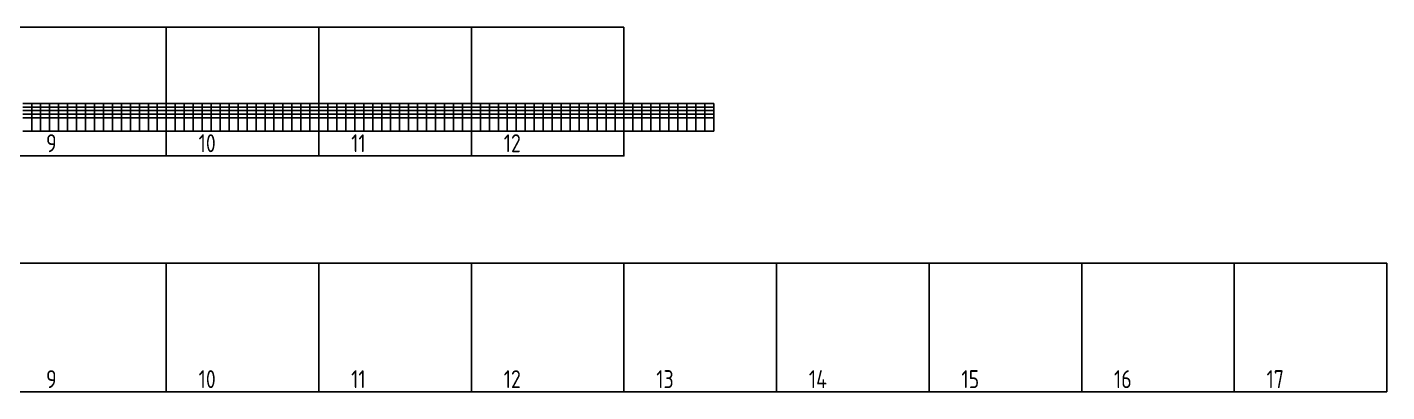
# Model space of a CAD drawing. Header units: millimetres. Extents: x -559267 to 5835, y 0 to 209897.
# Drawn here: x 2805 to 5835, y 765 to 1578 of the extents above; entities that cross this region are included whole.
import ezdxf
from ezdxf.enums import TextEntityAlignment as Align

# ---------------------------------------------------------------- set-up
doc = ezdxf.new("R2010")
doc.units = ezdxf.units.MM
doc.layers.add('SX_TABLE', color=7, linetype='Continuous')
doc.styles.add('SX_GOST', font='GOST2304A_0.ttf')
doc.styles.add('Unecom', font='GOST2304A_0.ttf', dxfattribs={"height": 2.5})

# ---------------------------------------------------------------- blocks, each defined once
blk = doc.blocks.new('SX_TCOL')
for p, q in [((-10, 62), (10, 62)), ((10, 0), (10, 62)), ((-10, 54), (10, 54)), ((-10, 46), (10, 46)), ((-10, 38), (10, 38)), ((-10, 30), (10, 30)), ((-10, 0), (10, 0))]:
    blk.add_line(p, q)
at = {"style": 'SX_GOST'}
for tag, p in [('CAB1', (-2.6, 90)), ('CAB2', (2.6, 90)), ('NAME1', (-3.6, 15)), ('NAME2', (0, 15)), ('NAME3', (3.6, 15))]:
    blk.add_attdef(tag, text='', height=2.5, rotation=90, dxfattribs=at).set_placement(p, align=Align.MIDDLE)
for tag, p in [('POW', (0, 42)), ('LINE', (0, 58)), ('CUR', (0, 34)), ('PH', (0, 50))]:
    blk.add_attdef(tag, text='', height=2.5, dxfattribs=at).set_placement(p, align=Align.MIDDLE)

msp = doc.modelspace()

# ---------------------------------------------------------------- linework, layer by layer
at = {"color": 6}
for points in [[(3115, 1578), (2775, 1578), (2775, 1291), (3115, 1291), (3115, 1578)], [(3455, 1578), (3115, 1578), (3115, 1291), (3455, 1291), (3455, 1578)], [(3795, 1578), (3455, 1578), (3455, 1291), (3795, 1291), (3795, 1578)], [(4135, 1578), (3795, 1578), (3795, 1291), (4135, 1291), (4135, 1578)], [(3115, 1052.1), (2775, 1052.1), (2775, 765.1), (3115, 765.1), (3115, 1052.1)], [(3455, 1052.1), (3115, 1052.1), (3115, 765.1), (3455, 765.1), (3455, 1052.1)], [(3795, 1052.1), (3455, 1052.1), (3455, 765.1), (3795, 765.1), (3795, 1052.1)], [(4135, 1052.1), (3795, 1052.1), (3795, 765.1), (4135, 765.1), (4135, 1052.1)], [(4475, 1052.1), (4135, 1052.1), (4135, 765.1), (4475, 765.1), (4475, 1052.1)], [(4815, 1052.1), (4475, 1052.1), (4475, 765.1), (4815, 765.1), (4815, 1052.1)], [(5155, 1052.1), (4815, 1052.1), (4815, 765.1), (5155, 765.1), (5155, 1052.1)], [(5495, 1052.1), (5155, 1052.1), (5155, 765.1), (5495, 765.1), (5495, 1052.1)], [(5835, 1052.1), (5495, 1052.1), (5495, 765.1), (5835, 765.1), (5835, 1052.1)]]:
    msp.add_lwpolyline(points, dxfattribs=at)

# ---------------------------------------------------------------- block references
at = {"layer": 'SX_TABLE'}
for p in [(2805, 1346), (2825, 1346), (2845, 1346), (2865, 1346), (2885, 1346), (2905, 1346), (2925, 1346), (2945, 1346), (2965, 1346), (2985, 1346), (3005, 1346), (3025, 1346), (3045, 1346), (3065, 1346), (3085, 1346), (3105, 1346), (3125, 1346), (3145, 1346), (3165, 1346), (3185, 1346), (3205, 1346), (3225, 1346), (3245, 1346), (3265, 1346), (3285, 1346), (3305, 1346), (3325, 1346), (3345, 1346), (3365, 1346), (3385, 1346), (3405, 1346), (3425, 1346), (3445, 1346), (3465, 1346), (3485, 1346), (3505, 1346), (3525, 1346), (3545, 1346), (3565, 1346), (3585, 1346), (3605, 1346), (3625, 1346), (3645, 1346), (3665, 1346), (3685, 1346), (3705, 1346), (3725, 1346), (3745, 1346), (3765, 1346), (3785, 1346), (3805, 1346), (3825, 1346), (3845, 1346), (3865, 1346), (3885, 1346), (3905, 1346), (3925, 1346), (3945, 1346), (3965, 1346), (3985, 1346), (4005, 1346), (4025, 1346), (4045, 1346), (4065, 1346), (4085, 1346), (4105, 1346), (4125, 1346), (4145, 1346), (4165, 1346), (4185, 1346), (4205, 1346), (4225, 1346), (4245, 1346), (4265, 1346), (4285, 1346), (4305, 1346), (4325, 1346)]:
    msp.add_blockref('SX_TCOL', p, dxfattribs=at)

# ---------------------------------------------------------------- texts
at = {"layer": 'Defpoints', "color": 6, "char_height": 40, "attachment_point": 1, "style": 'Unecom'}
for s, insert in [('9', (2847, 1339.3)), ('10', (3187, 1339.3)), ('11', (3527, 1339.3)), ('12', (3867, 1339.3)), ('9', (2847, 813.4)), ('10', (3187, 813.4)), ('11', (3527, 813.4)), ('12', (3867, 813.4)), ('13', (4207, 813.4)), ('14', (4547, 813.4)), ('15', (4887, 813.4)), ('16', (5227, 813.4)), ('17', (5567, 813.4))]:
    msp.add_mtext_dynamic_manual_height_columns(s, width=99.921, gutter_width=12.5, heights=[0], dxfattribs=dict(at, insert=insert))

doc.saveas('drawing.dxf')
